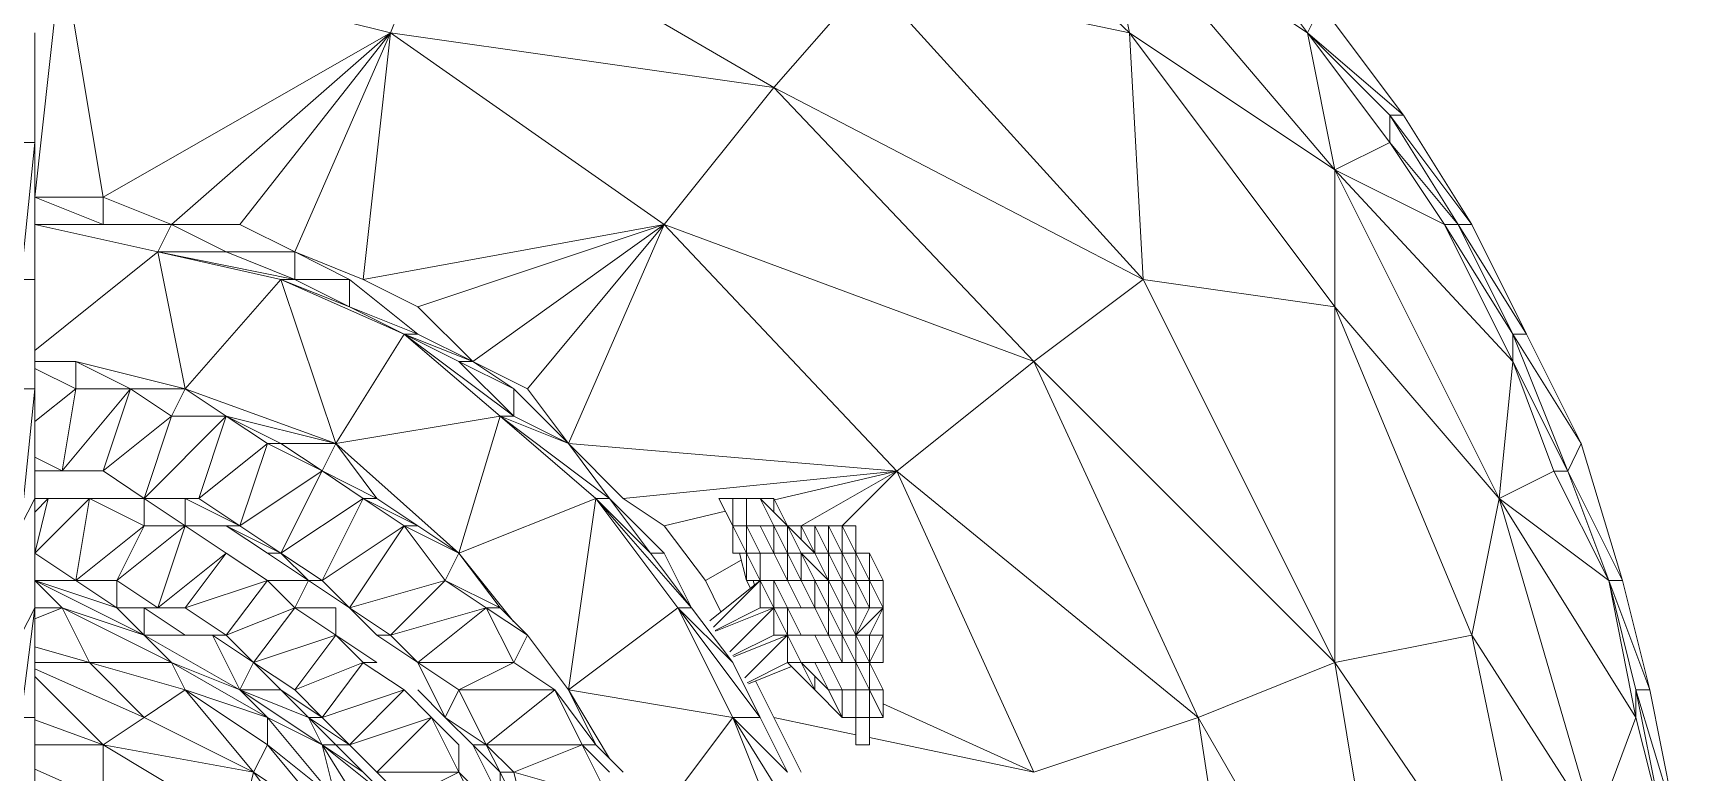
# Model space of a CAD drawing. Header units: millimetres. Extents: x 233224 to 234067, y -13631 to -11613.
# Drawn here: x 233513.57 to 233529.86, y -13581.25 to -13573.92 of the extents above; entities that cross this region are included whole.
import ezdxf

# ---------------------------------------------------------------- set-up
doc = ezdxf.new("R2010")
doc.units = ezdxf.units.MM
doc.header["$MEASUREMENT"] = 0
doc.layers.add('Int - Furniture', color=7, linetype='Continuous')
doc.layers.add('Int - Furniture _Pen_No__4', color=7, linetype='Continuous', lineweight=20, true_color=0x029e21)

# ---------------------------------------------------------------- blocks, each defined once
blk = doc.blocks.new('SAILOR AP1 D20-UZUNKOLLU')
at = {"layer": 'Int - Furniture _Pen_No__4', "linetype": 'Continuous'}
for p, q in [((13025.96, -758.34), (13039.53, -762.41)), ((13025.96, -758.34), (13039.53, -761.04)), ((13025.96, -759.69), (13036.81, -762.41)), ((13025.96, -759.69), (13039.53, -762.41)), ((13039.53, -761.04), (13050.38, -765.11)), ((13039.53, -761.04), (13050.38, -763.76)), ((13039.53, -762.41), (13039.53, -761.04)), ((13025.96, -766.48), (13036.81, -762.41)), ((13036.81, -762.41), (13058.52, -775.97)), ((13036.81, -762.41), (13050.38, -765.11)), ((13036.81, -762.41), (13039.53, -762.41)), ((13039.53, -762.41), (13050.38, -765.11)), ((13050.38, -763.76), (13061.23, -769.18)), ((13050.38, -763.76), (13063.94, -767.83)), ((13050.38, -765.11), (13050.38, -763.76)), ((13050.38, -765.11), (13061.23, -770.55)), ((13050.38, -765.11), (13061.23, -769.18)), ((13058.52, -775.97), (13050.38, -765.11)), ((13025.96, -766.48), (13058.52, -775.97)), ((13044.95, -778.68), (13025.96, -766.48)), ((13061.23, -769.18), (13063.94, -767.83)), ((13061.23, -769.18), (13072.08, -774.61)), ((13061.23, -769.18), (13074.8, -774.61)), ((13061.23, -770.55), (13061.23, -769.18)), ((13063.94, -767.83), (13074.8, -774.61)), ((13063.94, -767.83), (13074.8, -773.25)), ((13058.52, -775.97), (13061.23, -770.55)), ((13061.23, -770.55), (13072.08, -774.61)), ((13012.4, -771.9), (13042.24, -792.25)), ((13012.4, -771.9), (13044.95, -778.68)), ((13074.8, -773.25), (13085.65, -780.04)), ((13074.8, -773.25), (13085.65, -778.68)), ((13074.8, -774.61), (13074.8, -773.25)), ((13058.52, -775.97), (13072.08, -774.61)), ((13072.08, -774.61), (13091.08, -792.25)), ((13072.08, -774.61), (13085.65, -781.4)), ((13072.08, -774.61), (13074.8, -774.61)), ((13074.8, -774.61), (13085.65, -781.4)), ((13074.8, -774.61), (13085.65, -780.04)), ((13044.95, -778.68), (13058.52, -775.97)), ((13058.52, -775.97), (13091.08, -792.25)), ((13077.51, -792.25), (13058.52, -775.97)), ((13042.24, -792.25), (13044.95, -778.68)), ((13044.95, -778.68), (13077.51, -792.25)), ((13085.65, -778.68), (13096.5, -786.82)), ((13085.65, -778.68), (13096.5, -785.47)), ((13085.65, -780.04), (13085.65, -778.68)), ((13085.65, -780.04), (13093.79, -786.82)), ((13085.65, -780.04), (13096.5, -786.82)), ((13085.65, -781.4), (13085.65, -780.04)), ((13085.65, -781.4), (13093.79, -786.82)), ((13091.08, -792.25), (13085.65, -781.4)), ((13001.54, -785.47), (13036.81, -805.82)), ((13001.54, -785.47), (13042.24, -792.25)), ((13096.5, -785.47), (13104.64, -794.96)), ((13096.5, -785.47), (13107.35, -793.61)), ((13096.5, -786.82), (13096.5, -785.47)), ((13091.08, -792.25), (13093.79, -786.82)), ((13093.79, -786.82), (13104.64, -794.96)), ((13093.79, -786.82), (13096.5, -786.82)), ((13096.5, -786.82), (13096.53, -786.84)), ((13096.53, -786.84), (13104.64, -794.96)), ((13036.81, -805.82), (13042.24, -792.25)), ((13042.24, -792.25), (13072.08, -822.09)), ((13042.24, -792.25), (13080.22, -811.24)), ((13042.24, -792.25), (13077.51, -792.25)), ((13077.51, -792.25), (13104.64, -812.6)), ((13080.22, -811.24), (13077.51, -792.25)), ((13077.51, -792.25), (13091.08, -792.25)), ((13091.08, -792.25), (13118.21, -815.31)), ((13104.64, -812.6), (13091.08, -792.25)), ((13091.08, -792.25), (13104.64, -794.96)), ((13104.64, -794.96), (13107.35, -793.61)), ((13104.64, -794.96), (13118.21, -815.31)), ((13104.64, -794.96), (13115.49, -803.1)), ((13001.54, -800.38), (13036.81, -805.82)), ((13031.39, -822.09), (13036.81, -805.82)), ((13036.81, -805.82), (13061.23, -835.66)), ((13036.81, -805.82), (13072.08, -822.09)), ((13072.08, -822.09), (13080.22, -811.24)), ((13080.22, -811.24), (13099.22, -847.87)), ((13080.22, -811.24), (13110.07, -838.37)), ((13080.22, -811.24), (13104.64, -812.6)), ((13104.64, -812.6), (13129.06, -838.37)), ((13110.07, -838.37), (13104.64, -812.6)), ((13104.64, -812.6), (13118.21, -815.31)), ((13031.39, -822.09), (13038.17, -837.02)), ((13031.39, -822.09), (13061.23, -835.66)), ((13034.82, -838.37), (13031.39, -822.09)), ((13061.23, -835.66), (13072.08, -822.09)), ((13072.08, -822.09), (13085.65, -858.72)), ((13072.08, -822.09), (13099.22, -847.87)), ((13055.81, -845.15), (13061.23, -835.66)), ((13055.81, -841.09), (13061.23, -835.66)), ((13058.38, -847.8), (13061.23, -835.66)), ((13058.52, -862.79), (13061.23, -835.66)), ((13061.23, -835.66), (13063.94, -868.22)), ((13061.23, -835.66), (13085.65, -858.72)), ((13036.81, -838.37), (13036.81, -837.02)), ((13036.81, -837.02), (13039.53, -838.37)), ((13036.81, -837.02), (13039.53, -837.02)), ((13039.53, -837.02), (13039.53, -838.37)), ((13039.53, -837.02), (13042.24, -838.37)), ((13042.24, -838.37), (13044.95, -837.02)), ((13042.24, -837.02), (13042.24, -838.37)), ((13042.24, -837.02), (13044.95, -837.02)), ((13044.95, -839.73), (13047.67, -837.02)), ((13044.95, -838.37), (13047.67, -837.02)), ((13044.95, -837.02), (13047.67, -837.02)), ((13044.95, -838.37), (13044.95, -837.02)), ((13050.38, -838.37), (13047.67, -837.02)), ((13047.67, -837.02), (13047.67, -838.37)), ((13047.67, -837.02), (13050.38, -837.02)), ((13050.38, -837.02), (13050.38, -838.37)), ((13050.38, -837.02), (13053.09, -838.37)), ((13034.1, -838.37), (13034.1, -839.73)), ((13036.81, -838.37), (13034.1, -838.37)), ((13039.53, -838.37), (13036.81, -838.37)), ((13036.81, -838.37), (13036.81, -839.73)), ((13039.53, -838.37), (13042.24, -839.73)), ((13039.53, -839.73), (13039.53, -838.37)), ((13039.53, -838.37), (13042.24, -838.37)), ((13042.24, -838.37), (13044.95, -839.73)), ((13042.24, -838.37), (13042.24, -839.73)), ((13042.24, -838.37), (13044.95, -838.37)), ((13044.95, -839.73), (13047.67, -838.37)), ((13044.95, -838.37), (13044.95, -839.73)), ((13047.67, -838.37), (13050.38, -839.73)), ((13047.67, -838.37), (13050.38, -838.37)), ((13047.67, -839.73), (13047.67, -838.37)), ((13053.09, -839.73), (13050.38, -838.37)), ((13050.38, -838.37), (13050.38, -839.73)), ((13050.38, -838.37), (13053.09, -838.37)), ((13053.09, -839.73), (13053.09, -838.37)), ((13099.22, -847.87), (13110.07, -838.37)), ((13034.1, -839.73), (13036.81, -839.73)), ((13036.81, -847.87), (13035.1, -839.73)), ((13036.81, -839.73), (13036.81, -841.09)), ((13036.81, -839.73), (13039.53, -839.73)), ((13042.24, -839.73), (13039.53, -839.73)), ((13039.53, -839.73), (13039.53, -841.09)), ((13042.24, -841.09), (13042.24, -839.73)), ((13044.95, -841.09), (13042.24, -839.73)), ((13042.24, -839.73), (13044.95, -839.73)), ((13044.95, -839.73), (13047.67, -841.09)), ((13044.95, -839.73), (13044.95, -841.09)), ((13044.95, -839.73), (13047.67, -839.73)), ((13047.67, -839.73), (13050.38, -841.09)), ((13047.67, -839.73), (13050.38, -839.73)), ((13047.67, -841.09), (13047.67, -839.73)), ((13050.38, -839.73), (13050.38, -841.09)), ((13050.38, -839.73), (13053.09, -841.09)), ((13050.38, -839.73), (13053.09, -839.73)), ((13053.09, -839.73), (13055.81, -839.73)), ((13053.09, -839.73), (13055.81, -841.09)), ((13053.09, -841.09), (13053.09, -839.73)), ((13055.81, -841.09), (13055.81, -839.73)), ((13036.81, -841.09), (13039.53, -842.44)), ((13036.81, -841.09), (13039.54, -842.45)), ((13039.53, -841.09), (13036.81, -841.09)), ((13039.53, -843.8), (13036.81, -841.09)), ((13039.53, -841.09), (13039.53, -842.44)), ((13039.53, -841.09), (13042.24, -842.44)), ((13039.53, -842.44), (13042.24, -845.16)), ((13039.54, -842.44), (13042.24, -843.8)), ((13042.24, -841.09), (13044.95, -842.44)), ((13042.24, -841.09), (13044.95, -841.09)), ((13042.24, -842.44), (13042.24, -841.09)), ((13042.24, -842.44), (13044.95, -843.8)), ((13042.24, -843.8), (13042.24, -842.44)), ((13044.95, -841.09), (13047.67, -842.44)), ((13044.95, -842.44), (13044.95, -841.09)), ((13044.95, -841.09), (13047.67, -841.09)), ((13044.95, -842.44), (13047.67, -843.8)), ((13044.95, -843.8), (13044.95, -842.44)), ((13044.95, -842.44), (13047.67, -842.44)), ((13050.38, -841.09), (13047.67, -841.09)), ((13047.67, -841.09), (13047.67, -842.44)), ((13047.67, -841.09), (13050.38, -842.44)), ((13050.38, -843.8), (13047.67, -842.44)), ((13047.67, -843.8), (13047.67, -842.44)), ((13047.67, -842.44), (13050.38, -842.44)), ((13050.38, -841.09), (13053.09, -842.44)), ((13050.38, -841.09), (13053.09, -841.09)), ((13050.38, -841.09), (13050.38, -842.44)), ((13050.38, -842.44), (13053.09, -842.44)), ((13050.38, -842.44), (13053.09, -845.16)), ((13050.38, -842.44), (13053.09, -843.8)), ((13050.38, -843.8), (13050.38, -842.44)), ((13055.81, -841.09), (13053.09, -841.09)), ((13053.09, -841.09), (13055.81, -842.44)), ((13053.09, -842.44), (13053.09, -841.09)), ((13053.09, -842.44), (13055.81, -842.44)), ((13055.81, -843.8), (13053.09, -842.44)), ((13053.09, -843.8), (13053.09, -842.44)), ((13055.81, -842.44), (13055.81, -841.09)), ((13055.81, -843.8), (13055.81, -842.44)), ((13042.24, -845.16), (13039.53, -843.8)), ((13039.53, -843.8), (13040.88, -843.8)), ((13039.53, -843.8), (13042.24, -846.51)), ((13042.24, -845.16), (13042.24, -843.8)), ((13044.95, -843.8), (13044.95, -845.16)), ((13050.38, -845.16), (13047.67, -843.8)), ((13047.67, -843.8), (13047.67, -845.16)), ((13050.38, -843.8), (13047.67, -843.8)), ((13050.38, -843.8), (13053.09, -845.16)), ((13050.38, -845.16), (13050.38, -843.8)), ((13053.09, -843.8), (13055.81, -845.16)), ((13053.09, -843.8), (13055.81, -843.8)), ((13055.81, -846.51), (13053.09, -843.8)), ((13053.09, -845.16), (13053.09, -843.8)), ((13055.81, -845.16), (13055.81, -843.8)), ((13025.96, -845.16), (13036.81, -851.94)), ((13031.39, -845.16), (13036.81, -847.87)), ((13042.24, -845.16), (13044.95, -846.51)), ((13042.24, -846.51), (13042.24, -845.16)), ((13044.95, -845.16), (13047.67, -846.51)), ((13044.95, -846.51), (13044.95, -845.16)), ((13047.67, -845.16), (13047.67, -846.51)), ((13047.67, -845.16), (13050.38, -846.51)), ((13050.38, -845.16), (13053.09, -846.51)), ((13050.38, -846.51), (13050.38, -845.16)), ((13050.38, -845.16), (13053.09, -845.16)), ((13053.09, -845.16), (13055.81, -846.51)), ((13053.09, -846.51), (13053.09, -845.16)), ((13054.45, -845.16), (13055.81, -845.16)), ((13055.81, -846.51), (13055.81, -845.16)), ((13023.25, -846.51), (13036.81, -851.94)), ((13036.81, -851.94), (13031.39, -846.51)), ((13031.39, -846.51), (13036.81, -849.23)), ((13040.15, -850.38), (13041.86, -846.12)), ((13040.24, -850.51), (13042.24, -846.51)), ((13040.72, -850.75), (13044.95, -846.51)), ((13042.24, -846.51), (13044.95, -846.51)), ((13042.81, -851.85), (13044.95, -846.51)), ((13044.95, -846.51), (13047.67, -846.51)), ((13044.95, -846.51), (13044.95, -847.87)), ((13044.95, -846.51), (13047.67, -847.87)), ((13047.67, -846.51), (13050.38, -847.87)), ((13047.67, -847.87), (13047.67, -846.51)), ((13053.09, -846.51), (13050.38, -846.51)), ((13050.38, -846.51), (13053.09, -847.87)), ((13050.38, -847.87), (13050.38, -846.51)), ((13053.09, -846.51), (13055.81, -846.51)), ((13053.09, -846.51), (13055.81, -847.87)), ((13053.09, -847.87), (13053.09, -846.51)), ((13058.52, -847.87), (13055.81, -846.51)), ((13055.81, -846.51), (13058.52, -849.23)), ((13055.81, -847.87), (13055.81, -846.51)), ((13036.81, -847.87), (13040.43, -849.68)), ((13044.95, -847.87), (13042.93, -851.92)), ((13043.32, -852.21), (13047.67, -847.87)), ((13047.67, -847.87), (13044.95, -847.87)), ((13045.36, -853.64), (13047.67, -847.87)), ((13047.67, -847.87), (13050.38, -849.23)), ((13047.67, -849.23), (13047.67, -847.87)), ((13047.67, -847.87), (13050.38, -847.87)), ((13050.38, -847.87), (13050.38, -849.23)), ((13055.81, -849.23), (13053.09, -847.87)), ((13055.81, -847.87), (13053.09, -847.87)), ((13053.09, -849.23), (13053.09, -847.87)), ((13058.52, -849.23), (13055.81, -847.87)), ((13055.81, -847.87), (13055.81, -849.23)), ((13057.16, -847.87), (13058.52, -847.87)), ((13058.52, -849.23), (13058.52, -847.87)), ((13085.65, -858.72), (13099.22, -847.87)), ((13099.22, -847.87), (13104.64, -885.85)), ((13099.22, -847.87), (13118.21, -880.43)), ((13036.81, -849.23), (13047.67, -857.37)), ((13036.81, -851.94), (13036.81, -849.23)), ((13036.81, -849.23), (13042.24, -851.94)), ((13045.44, -853.69), (13047.67, -849.23)), ((13045.77, -853.83), (13050.38, -849.23)), ((13046.38, -854.21), (13050.38, -849.23)), ((13047.67, -849.23), (13050.38, -849.23)), ((13049.61, -850.19), (13050.38, -850.58)), ((13050.38, -849.9), (13049.93, -849.79)), ((13050.38, -849.23), (13053.09, -850.58)), ((13050.38, -850.58), (13050.38, -849.23)), ((13050.38, -849.23), (13053.09, -849.23)), ((13050.38, -850.58), (13053.09, -851.26)), ((13050.38, -850.58), (13053.09, -850.58)), ((13053.09, -849.23), (13055.81, -850.58)), ((13053.09, -850.58), (13053.09, -849.23)), ((13053.09, -850.58), (13053.09, -851.94)), ((13055.81, -851.94), (13053.09, -850.58)), ((13055.81, -850.58), (13053.09, -850.58)), ((13055.81, -850.58), (13055.81, -849.23)), ((13055.81, -851.94), (13055.81, -850.58)), ((13058.52, -850.58), (13055.81, -850.58)), ((13058.52, -849.23), (13058.52, -850.58)), ((13058.52, -851.94), (13058.52, -850.58)), ((13025.96, -860.08), (13036.81, -851.94)), ((13036.81, -851.94), (13039.53, -868.22)), ((13036.81, -851.94), (13047.67, -857.37)), ((13047.67, -857.37), (13042.24, -851.94)), ((13042.24, -851.94), (13047.67, -856.01)), ((13050.38, -854.65), (13052.41, -851.09)), ((13055.81, -851.94), (13053.09, -851.94)), ((13055.81, -851.94), (13058.52, -853.3)), ((13058.52, -851.94), (13055.81, -851.94)), ((13058.52, -851.94), (13058.52, -853.3)), ((13047.28, -853.1), (13050.38, -854.65)), ((13055.81, -858.72), (13057.24, -852.65)), ((13050.38, -854.65), (13055.81, -858.72)), ((13047.67, -856.01), (13058.52, -865.5)), ((13047.67, -857.37), (13047.67, -856.01)), ((13047.67, -856.01), (13053.09, -860.08)), ((13053.09, -858.72), (13047.67, -856.01)), ((13039.53, -868.22), (13047.67, -857.37)), ((13047.67, -857.37), (13058.52, -865.5)), ((13053.09, -858.72), (13058.52, -864.15)), ((13053.09, -860.08), (13053.09, -858.72)), ((13055.81, -858.72), (13058.52, -862.79)), ((13063.94, -868.22), (13085.65, -858.72)), ((13069.37, -872.29), (13085.65, -858.72)), ((13072.08, -877.71), (13085.65, -858.72)), ((13077.51, -883.14), (13085.65, -858.72)), ((13085.65, -858.72), (13080.22, -888.57)), ((13085.65, -858.72), (13104.64, -885.85)), ((13058.52, -865.5), (13053.09, -860.08)), ((13053.09, -860.08), (13058.52, -864.15)), ((13034.1, -865.5), (13031.39, -862.79)), ((13063.94, -868.22), (13058.52, -862.79)), ((13028.67, -864.15), (13031.39, -873.64)), ((13028.67, -864.15), (13034.1, -866.86)), ((13031.39, -864.15), (13034.1, -866.86)), ((13032.75, -864.15), (13039.53, -868.22)), ((13058.52, -864.15), (13066.66, -875)), ((13058.52, -865.5), (13058.52, -864.15)), ((13058.52, -864.15), (13063.94, -868.22)), ((13031.39, -873.64), (13034.1, -866.86)), ((13034.1, -865.5), (13039.53, -869.57)), ((13034.1, -865.5), (13039.53, -868.22)), ((13034.1, -866.86), (13034.1, -865.5)), ((13034.1, -866.86), (13034.1, -876.36)), ((13034.1, -866.86), (13039.53, -869.57)), ((13039.53, -868.22), (13058.52, -865.5)), ((13053.09, -879.07), (13058.52, -865.5)), ((13058.52, -865.5), (13066.66, -875)), ((13039.53, -868.22), (13039.54, -868.22)), ((13044.95, -872.29), (13039.54, -868.22)), ((13063.94, -868.22), (13069.37, -872.29)), ((13066.66, -875), (13063.94, -868.22)), ((13063.94, -868.22), (13066.66, -873.64)), ((13069.37, -873.64), (13063.94, -868.22)), ((13034.1, -876.36), (13039.53, -869.57)), ((13039.53, -869.57), (13039.53, -879.07)), ((13039.53, -869.57), (13042.24, -873.64)), ((13025.96, -872.29), (13031.39, -875)), ((13025.96, -872.29), (13031.39, -873.64)), ((13042.24, -873.64), (13044.95, -872.29)), ((13047.67, -875), (13044.95, -872.29)), ((13044.95, -872.29), (13047.67, -876.36)), ((13072.08, -877.71), (13069.37, -872.29)), ((13034.1, -877.71), (13028.67, -875)), ((13028.67, -875), (13031.39, -875)), ((13031.39, -873.64), (13034.1, -876.36)), ((13031.39, -875), (13031.39, -873.64)), ((13031.39, -875), (13034.1, -877.71)), ((13031.39, -875), (13034.1, -876.36)), ((13039.53, -879.07), (13042.24, -873.64)), ((13042.24, -873.64), (13042.24, -883.14)), ((13042.24, -873.64), (13047.67, -876.36)), ((13046.31, -873.65), (13053.09, -879.07)), ((13053.09, -879.07), (13047.67, -875)), ((13047.67, -875), (13050.38, -880.43)), ((13047.67, -876.36), (13047.67, -875)), ((13053.09, -879.07), (13066.66, -875)), ((13066.66, -875), (13063.94, -891.28)), ((13066.66, -873.64), (13074.8, -884.5)), ((13066.66, -875), (13066.66, -873.64)), ((13066.66, -873.64), (13072.08, -879.07)), ((13066.66, -873.64), (13069.37, -873.64)), ((13066.66, -875), (13074.8, -884.5)), ((13072.08, -877.71), (13069.37, -873.64)), ((13069.37, -873.64), (13072.08, -879.07)), ((13028.67, -876.36), (13031.39, -879.07)), ((13034.1, -876.36), (13036.81, -880.43)), ((13034.1, -876.36), (13039.53, -879.07)), ((13034.1, -877.71), (13034.1, -876.36)), ((13042.24, -883.14), (13047.67, -876.36)), ((13047.67, -876.36), (13044.95, -885.85)), ((13047.67, -876.36), (13050.38, -880.43)), ((13028.67, -877.71), (13031.39, -879.07)), ((13036.81, -880.43), (13034.1, -877.71)), ((13072.08, -877.71), (13077.51, -883.14)), ((13074.8, -883.14), (13072.08, -877.71)), ((13072.08, -877.71), (13074.8, -884.5)), ((13072.08, -879.07), (13072.08, -877.71)), ((13028.67, -884.5), (13031.39, -879.07)), ((13031.39, -879.07), (13031.39, -887.21)), ((13031.39, -879.07), (13036.81, -881.78)), ((13031.39, -879.07), (13034.1, -879.07)), ((13034.1, -879.07), (13036.81, -881.78)), ((13036.81, -880.43), (13039.53, -879.07)), ((13039.53, -879.07), (13042.24, -883.14)), ((13050.38, -880.43), (13053.09, -879.07)), ((13053.09, -879.07), (13063.94, -891.28)), ((13055.81, -883.14), (13053.09, -879.07)), ((13053.09, -879.07), (13055.81, -884.5)), ((13072.08, -879.07), (13074.8, -884.5)), ((13039.53, -883.14), (13036.81, -880.43)), ((13036.81, -880.43), (13042.24, -883.14)), ((13044.95, -885.85), (13050.38, -880.43)), ((13050.38, -880.43), (13047.67, -889.92)), ((13050.38, -880.43), (13055.81, -884.5)), ((13104.64, -885.85), (13118.21, -880.43)), ((13031.39, -887.21), (13036.81, -881.78)), ((13036.81, -881.78), (13034.1, -889.92)), ((13036.81, -881.78), (13039.53, -884.5)), ((13044.95, -887.21), (13042.24, -883.14)), ((13042.24, -883.14), (13042.24, -883.14)), ((13042.24, -883.14), (13044.95, -885.85)), ((13058.52, -887.21), (13055.81, -883.14)), ((13055.81, -883.14), (13058.52, -888.57)), ((13055.81, -884.5), (13055.81, -883.14)), ((13080.22, -889.92), (13074.8, -883.14)), ((13074.8, -883.14), (13077.51, -889.92)), ((13074.8, -884.5), (13074.8, -883.14)), ((13077.51, -883.14), (13080.22, -888.57)), ((13028.67, -884.5), (13031.39, -887.21)), ((13034.1, -889.92), (13039.53, -884.5)), ((13039.53, -884.5), (13036.81, -892.64)), ((13039.53, -884.5), (13042.23, -888.56)), ((13047.67, -889.92), (13055.81, -884.5)), ((13055.81, -884.5), (13050.38, -892.64)), ((13055.81, -884.5), (13058.52, -888.57)), ((13063.94, -891.28), (13074.8, -884.5)), ((13074.8, -884.5), (13080.22, -896.71)), ((13074.8, -884.5), (13077.51, -889.92)), ((13023.25, -885.85), (13034.1, -892.64)), ((13028.67, -885.85), (13034.1, -892.64)), ((13028.67, -885.85), (13031.39, -888.57)), ((13044.95, -885.85), (13047.67, -889.92)), ((13044.95, -887.21), (13044.95, -885.85)), ((13080.22, -888.57), (13104.64, -885.85)), ((13082.94, -895.35), (13104.64, -885.85)), ((13085.65, -907.56), (13104.64, -885.85)), ((13085.65, -900.78), (13104.64, -885.85)), ((13104.64, -885.85), (13088.36, -914.34)), ((13104.64, -885.85), (13112.79, -918.41)), ((13034.1, -889.92), (13031.39, -887.21)), ((13042.24, -887.21), (13044.95, -891.28)), ((13042.24, -888.56), (13042.24, -887.21)), ((13047.67, -889.92), (13044.95, -887.21)), ((13058.52, -887.21), (13061.23, -892.64)), ((13058.52, -888.57), (13058.52, -887.21)), ((13058.52, -887.21), (13063.94, -891.28)), ((13031.39, -888.57), (13034.1, -891.28)), ((13034.1, -892.64), (13031.39, -888.57)), ((13036.81, -892.64), (13042.24, -888.57)), ((13042.24, -888.57), (13039.53, -895.35)), ((13042.23, -888.56), (13042.24, -888.57)), ((13042.24, -888.57), (13044.95, -891.28)), ((13050.38, -892.64), (13058.52, -888.57)), ((13058.52, -888.57), (13053.09, -896.71)), ((13058.52, -888.57), (13061.23, -892.64)), ((13082.94, -895.35), (13080.22, -888.57)), ((13020.53, -891.28), (13031.39, -899.42)), ((13025.96, -891.28), (13031.39, -899.42)), ((13025.96, -891.28), (13034.1, -898.06)), ((13028.67, -891.28), (13036.81, -898.06)), ((13034.1, -898.06), (13028.67, -891.28)), ((13028.67, -891.28), (13034.1, -892.64)), ((13036.81, -892.64), (13034.1, -889.92)), ((13034.1, -889.92), (13036.81, -893.99)), ((13034.1, -891.28), (13034.1, -889.92)), ((13034.1, -891.28), (13036.81, -893.99)), ((13034.1, -892.64), (13034.1, -891.28)), ((13039.53, -895.35), (13044.95, -891.28)), ((13044.95, -891.28), (13042.24, -899.42)), ((13044.95, -891.28), (13047.67, -895.35)), ((13044.95, -891.28), (13047.67, -891.28)), ((13047.68, -889.93), (13047.67, -889.92)), ((13047.67, -889.92), (13050.38, -892.64)), ((13047.67, -891.28), (13047.67, -895.35)), ((13050.38, -893.99), (13047.68, -889.93)), ((13061.23, -892.64), (13063.94, -891.28)), ((13063.94, -891.28), (13066.66, -902.13)), ((13063.94, -891.28), (13069.37, -906.2)), ((13063.94, -896.71), (13063.94, -891.28)), ((13063.94, -891.28), (13080.22, -896.71)), ((13080.22, -896.71), (13077.51, -889.92)), ((13077.51, -889.92), (13080.22, -895.35)), ((13077.51, -889.92), (13080.22, -889.92)), ((13082.94, -895.35), (13080.22, -889.92)), ((13080.22, -889.92), (13080.22, -895.35)), ((13034.1, -892.64), (13039.53, -900.78)), ((13036.81, -898.06), (13034.1, -892.64)), ((13034.1, -892.64), (13036.81, -893.99)), ((13036.81, -892.64), (13039.53, -896.71)), ((13036.81, -892.64), (13039.53, -895.35)), ((13036.81, -893.99), (13036.81, -892.64)), ((13050.38, -892.64), (13053.09, -896.71)), ((13050.38, -893.99), (13050.38, -892.64)), ((13053.09, -896.71), (13061.23, -892.64)), ((13061.23, -892.64), (13055.81, -900.78)), ((13063.94, -896.71), (13061.23, -892.64)), ((13061.23, -892.64), (13063.94, -898.06)), ((13036.81, -893.99), (13039.53, -900.78)), ((13036.81, -893.99), (13039.53, -896.71)), ((13047.67, -895.35), (13050.38, -893.99)), ((13050.38, -893.99), (13050.38, -898.06)), ((13053.09, -898.06), (13050.38, -893.99)), ((13050.38, -893.99), (13053.09, -896.71)), ((13042.24, -899.42), (13039.53, -895.35)), ((13042.24, -899.42), (13047.67, -895.35)), ((13047.67, -895.35), (13044.95, -902.13)), ((13047.67, -895.35), (13050.38, -898.06)), ((13080.22, -895.35), (13082.94, -908.91)), ((13080.22, -896.71), (13080.22, -895.35)), ((13080.22, -895.35), (13082.94, -902.13)), ((13080.22, -895.35), (13082.94, -895.35)), ((13082.94, -895.35), (13085.65, -900.78)), ((13082.94, -895.35), (13082.94, -902.13)), ((13039.53, -896.71), (13042.24, -899.42)), ((13039.53, -900.78), (13039.53, -896.71)), ((13053.09, -896.71), (13055.81, -902.13)), ((13053.09, -896.71), (13055.81, -900.78)), ((13053.09, -898.06), (13053.09, -896.71)), ((13063.94, -896.71), (13066.66, -902.13)), ((13063.94, -898.06), (13063.94, -896.71)), ((13069.37, -906.2), (13080.22, -896.71)), ((13080.22, -896.71), (13082.94, -908.91)), ((13025.96, -900.78), (13031.39, -899.42)), ((13031.39, -899.42), (13034.1, -898.06)), ((13031.39, -899.42), (13034.1, -914.34)), ((13031.39, -899.42), (13036.81, -910.27)), ((13031.39, -899.42), (13039.53, -906.2)), ((13034.1, -898.06), (13039.53, -906.2)), ((13034.1, -898.06), (13036.81, -898.06)), ((13036.81, -898.06), (13042.24, -907.56)), ((13039.53, -906.2), (13036.81, -898.06)), ((13036.81, -898.06), (13039.53, -900.78)), ((13039.53, -900.78), (13042.24, -899.42)), ((13044.95, -902.13), (13042.24, -899.42)), ((13042.24, -899.42), (13044.95, -903.49)), ((13044.95, -902.13), (13050.38, -898.06)), ((13050.38, -898.06), (13047.67, -906.2)), ((13050.38, -898.06), (13053.09, -902.13)), ((13055.81, -902.13), (13053.09, -898.06)), ((13055.81, -900.78), (13063.94, -898.06)), ((13063.94, -898.06), (13058.52, -904.84)), ((13063.94, -898.06), (13066.66, -902.13)), ((13025.96, -900.78), (13034.1, -914.34)), ((13039.53, -900.78), (13044.95, -910.27)), ((13042.24, -907.56), (13039.53, -900.78)), ((13039.53, -900.78), (13044.95, -903.49)), ((13055.81, -900.78), (13058.52, -906.2)), ((13055.81, -900.78), (13058.52, -904.84)), ((13055.81, -902.13), (13055.81, -900.78)), ((13085.65, -907.56), (13085.65, -900.78)), ((13044.95, -902.13), (13047.67, -906.2)), ((13044.95, -903.49), (13044.95, -902.13)), ((13053.09, -902.13), (13047.67, -908.91)), ((13047.67, -906.2), (13053.09, -902.13)), ((13053.09, -902.13), (13055.81, -906.2)), ((13053.09, -902.13), (13053.09, -902.13)), ((13055.81, -906.2), (13055.81, -902.13)), ((13066.66, -902.13), (13058.52, -910.27)), ((13058.52, -904.84), (13066.66, -902.13)), ((13069.37, -906.2), (13066.66, -902.13)), ((13066.66, -902.13), (13066.66, -907.56)), ((13082.94, -908.91), (13082.94, -902.13)), ((13082.94, -902.13), (13085.65, -907.56)), ((13044.95, -903.49), (13044.95, -910.27)), ((13058.52, -906.2), (13058.52, -904.84)), ((13036.81, -910.27), (13039.53, -906.2)), ((13039.53, -906.2), (13042.24, -915.7)), ((13039.53, -906.2), (13042.24, -907.56)), ((13042.24, -907.56), (13047.67, -918.41)), ((13042.24, -915.7), (13042.24, -907.56)), ((13042.24, -907.56), (13044.95, -910.27)), ((13044.95, -906.2), (13047.67, -910.27)), ((13047.67, -906.2), (13047.67, -906.21)), ((13047.67, -908.91), (13055.81, -906.2)), ((13047.67, -910.27), (13047.67, -906.21)), ((13055.81, -906.2), (13050.38, -912.98)), ((13055.81, -906.2), (13055.81, -910.27)), ((13058.52, -910.27), (13055.81, -906.2)), ((13055.81, -906.2), (13058.52, -906.2)), ((13058.52, -906.2), (13058.52, -910.27)), ((13058.52, -910.27), (13066.66, -907.56)), ((13066.66, -907.56), (13061.23, -914.34)), ((13066.66, -907.56), (13069.37, -906.2)), ((13066.66, -907.56), (13069.37, -911.63)), ((13069.37, -906.2), (13072.08, -917.05)), ((13069.37, -906.2), (13069.37, -911.63)), ((13069.37, -906.2), (13082.94, -908.91)), ((13082.94, -908.91), (13085.65, -907.56)), ((13085.65, -907.56), (13085.65, -914.34)), ((13088.36, -914.34), (13085.65, -907.56)), ((13050.38, -912.98), (13047.67, -908.91)), ((13082.94, -908.91), (13073.17, -921.12)), ((13082.94, -908.91), (13085.65, -921.12)), ((13034.1, -914.34), (13036.81, -910.27)), ((13036.81, -910.27), (13041.63, -921.12)), ((13036.81, -910.27), (13042.24, -915.7)), ((13044.95, -910.27), (13050.38, -921.12)), ((13047.67, -918.41), (13044.95, -910.27)), ((13044.95, -910.27), (13047.67, -912.98)), ((13044.95, -910.27), (13047.67, -910.27)), ((13047.67, -910.27), (13047.67, -912.98)), ((13055.81, -910.27), (13050.38, -917.05)), ((13050.38, -912.98), (13055.81, -910.27)), ((13055.81, -910.27), (13058.52, -915.7)), ((13055.81, -910.27), (13058.52, -910.27)), ((13055.81, -910.27), (13055.81, -910.27)), ((13058.52, -910.27), (13058.52, -915.7)), ((13058.52, -910.27), (13061.23, -914.34)), ((13069.37, -911.63), (13061.23, -918.41)), ((13061.23, -914.34), (13069.37, -911.63)), ((13072.08, -917.05), (13069.37, -911.63)), ((13069.37, -911.63), (13069.37, -917.05)), ((13047.67, -912.98), (13050.38, -921.12)), ((13047.67, -912.98), (13050.38, -917.05)), ((13047.67, -912.98), (13050.38, -912.98)), ((13050.38, -912.98), (13050.38, -917.05)), ((13028.67, -914.34), (13031.69, -921.12)), ((13028.67, -914.34), (13034.1, -914.34)), ((13034.1, -914.34), (13036.57, -921.12)), ((13034.1, -921.12), (13034.1, -914.34)), ((13034.1, -914.34), (13040.88, -921.12)), ((13042.24, -915.7), (13043.79, -921.12)), ((13042.24, -921.12), (13042.24, -915.7)), ((13042.24, -915.7), (13047.67, -918.41)), ((13050.38, -917.05), (13058.52, -915.7)), ((13058.52, -915.7), (13053.09, -921.12)), ((13058.52, -915.7), (13058.52, -919.75)), ((13061.23, -914.34), (13061.23, -914.36)), ((13061.23, -919.77), (13061.23, -914.36)), ((13085.65, -921.12), (13085.65, -914.34)), ((13085.65, -914.34), (13088.36, -921.12)), ((13085.65, -914.34), (13088.36, -914.34)), ((13088.36, -914.34), (13112.79, -918.41)), ((13088.36, -914.34), (13088.36, -921.12)), ((13050.38, -917.05), (13053.09, -921.12)), ((13050.38, -921.12), (13050.38, -917.05)), ((13061.23, -918.41), (13069.37, -917.05)), ((13069.37, -917.05), (13066.12, -921.12)), ((13069.37, -917.05), (13071.4, -921.12)), ((13069.37, -917.05), (13072.08, -917.05)), ((13072.08, -917.05), (13072.08, -921.12)), ((13046.59, -921.12), (13047.67, -918.41)), ((13047.67, -918.41), (13047.67, -921.12)), ((13047.67, -918.41), (13050.38, -921.12)), ((13061.23, -918.41), (13062.59, -921.12)), ((13088.36, -921.12), (13112.79, -918.41)), ((13053.09, -921.12), (13058.52, -919.77)), ((13058.52, -919.77), (13057.16, -921.12)), ((13058.52, -919.75), (13058.52, -919.77)), ((13058.52, -919.77), (13058.52, -921.12)), ((13061.23, -921.12), (13061.23, -919.77)), ((13028.67, -921.12), (13036.81, -921.12)), ((13047.67, -921.12), (13036.81, -921.12)), ((13047.67, -921.12), (13036.81, -922.48)), ((13036.81, -922.48), (13036.81, -921.12)), ((13044.95, -922.48), (13047.67, -921.12)), ((13047.67, -921.12), (13058.52, -921.12)), ((13069.37, -921.12), (13055.81, -922.48)), ((13055.81, -922.48), (13058.52, -921.12)), ((13069.37, -921.12), (13058.52, -921.12)), ((13069.37, -921.12), (13080.22, -921.12)), ((13069.37, -922.48), (13069.37, -921.12)), ((13093.79, -921.12), (13080.22, -921.12)), ((13093.79, -921.12), (13080.22, -922.48)), ((13080.22, -922.48), (13080.22, -921.12)), ((13093.79, -921.12), (13104.64, -921.12)), ((13093.79, -922.48), (13093.79, -921.12))]:
    blk.add_line(p, q, dxfattribs=at)
blk.add_point((13044.95, -903.49), dxfattribs=at)

msp = doc.modelspace()

# ---------------------------------------------------------------- block references
at = {"layer": 'Int - Furniture', "color": 104, "linetype": 'Continuous', "lineweight": 20, "true_color": 0x029e21, "xscale": -0.1, "yscale": 0.1, "zscale": 100, "rotation": 269.9996263552803}
msp.add_blockref('SAILOR AP1 D20-UZUNKOLLU', (233605.688, -14884.385), dxfattribs=at)

doc.saveas('drawing.dxf')
